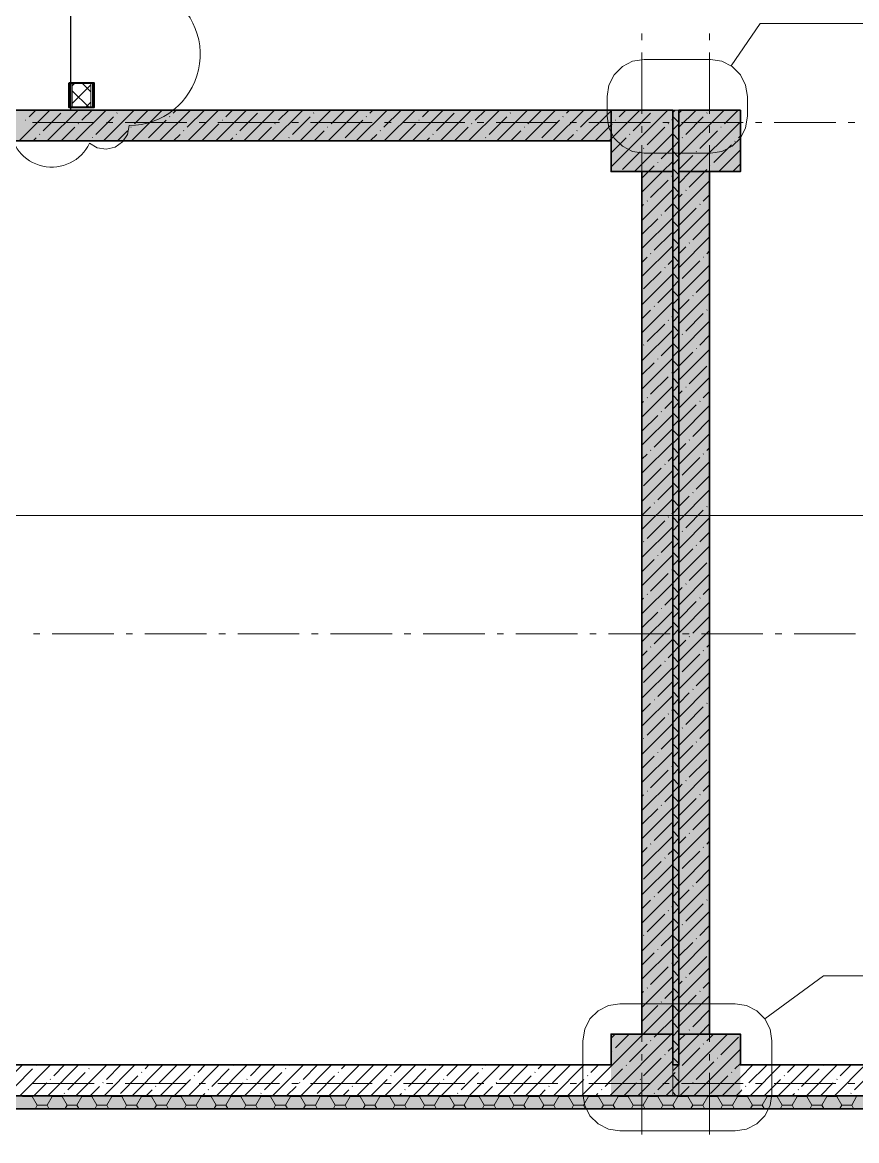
# Model space of a CAD drawing. Header units: millimetres. Extents: x -81576 to 1046824, y -248937 to 691537.
# Drawn here: x 139755 to 146529, y 651577 to 660653 of the extents above; entities that cross this region are included whole.
import ezdxf

# ---------------------------------------------------------------- set-up
doc = ezdxf.new("R2010")
doc.units = ezdxf.units.MM
doc.layers.add('0) расчет', color=172, linetype='Continuous', lineweight=30)
doc.layers.add('PDF _Геометрия', color=7, linetype='Continuous', true_color=0x1d1d1d)
doc.layers.add('PDF _Сплошная заливка', color=7, linetype='Continuous', true_color=0xffffff)

msp = doc.modelspace()

# ---------------------------------------------------------------- hatches: boundary and pattern name
at = {"layer": '0) расчет', "transparency": 33554559}
for points in [[(140148.5, 659961.1), (140148.5, 660161.1), (140136, 660161.1), (140136, 659961.1)], [(140336, 659961.1), (140336, 660161.1), (140323.5, 660161.1), (140323.5, 659961.1)]]:
    msp.add_hatch(color=1, dxfattribs=at).paths.add_polyline_path(points)
at = {"layer": 'PDF _Сплошная заливка', "true_color": 0x636466, "transparency": 33554559}
for points in [[(144536, 659691.1), (144536, 659941.1), (139036, 659941.1), (139036, 659691.1)], [(144536, 659441.1), (145036, 659441.1), (145036, 659941.1), (144536, 659941.1)], [(145036, 651941.1), (145086, 651941.1), (145086, 659941.1), (145036, 659941.1)], [(145086, 659441.1), (145586, 659441.1), (145586, 659941.1), (145086, 659941.1)], [(145036, 652441.1), (145036, 659441.1), (144786, 659441.1), (144786, 652441.1)], [(145336, 652441.1), (145336, 659441.1), (145086, 659441.1), (145086, 652441.1)], [(144536, 651941.1), (145036, 651941.1), (145036, 652441.1), (144536, 652441.1)], [(145086, 651941.1), (145586, 651941.1), (145586, 652441.1), (145086, 652441.1)], [(162404, 651839.1), (162404, 651939.1), (97386, 651939.1), (97388, 651839.1)]]:
    msp.add_hatch(color=251, dxfattribs=at).paths.add_polyline_path(points)

# ---------------------------------------------------------------- linework, layer by layer
at = {"layer": '0) расчет'}
msp.add_lwpolyline([(140148.5, 659941.1), (140148.5, 668246.9), (144780.9, 668246.9), (144786, 668246.9)], dxfattribs=at)
at = {"layer": '0) расчет', "color": 1, "lineweight": 9}
msp.add_lwpolyline([(139655.7, 659816.1, 0.801089), (140300.3, 659672), (140363.6, 659634.2), (140436.4, 659622.8), (140508.2, 659639.6), (140568.5, 659681.9), (140608.6, 659743.8), (140622.7, 659816.1, 0.801088), (140868.2, 660914.4)], format="xyb", dxfattribs=at)
at = {"layer": '0) расчет', "color": 1, "lineweight": 40}
msp.add_lwpolyline([(140136, 660161.1), (140336, 660161.1), (140336, 659961.1), (140136, 659961.1)], close=True, dxfattribs=at)
at = {"layer": '0) расчет', "color": 1, "lineweight": 9}
for points in [[(140148.5, 660161.1), (140148.5, 659961.1)], [(140185.4, 660161.1), (140161, 660136.7)], [(140161, 660161.1), (140161, 659961.1)], [(140311, 660145.3), (140161, 659995.3)], [(140161, 660096.9), (140296.8, 659961.1)], [(140238.2, 660161.1), (140311, 660088.3)], [(140311, 660161.1), (140311, 659961.1)], [(140323.5, 660161.1), (140323.5, 659961.1)], [(140311, 660003.9), (140268.2, 659961.1)], [(140321.2, 659941.1), (140238, 659857.8)], [(140180.9, 659800.8), (140071.2, 659691.1)], [(140211.8, 659831.7), (140209.4, 659829.3)], [(140325.9, 659717.6), (140323.5, 659715.3)]]:
    msp.add_lwpolyline(points, dxfattribs=at)
at = {"layer": 'PDF _Геометрия', "color": 7, "lineweight": 13}
for points in [[(174226, 637747.2), (174226, 639331.1), (171294, 639331.1), (171294, 639091.1), (171294, 638981.1), (170586, 638981.1), (170476, 638981.1), (170476, 639691.1), (170476, 639801.1), (174226, 639801.1), (174226, 651831.1), (162404, 651831.1), (97388, 651831.1), (97278, 651831.1), (97278, 669191.1)], [(97286, 669191.1), (97286, 651839.1), (162404, 651839.1), (174234, 651839.1), (174234, 651831.1), (174234, 639793.1), (174226, 639793.1), (170484, 639793.1), (170484, 638989.1), (171286, 638989.1), (171286, 639339.1), (171449.9, 639339.1), (174234, 639339.1), (174234, 639331.1), (174234, 637747.2)]]:
    msp.add_lwpolyline(points, dxfattribs=at)
at = {"layer": 'PDF _Геометрия', "color": 7, "lineweight": 9}
for points in [[(97386, 669191.1), (97386, 651939.1), (162404, 651939.1), (174336, 651939.1), (174336, 651941.1), (174334, 651941.1), (174334, 651831.1), (174334, 639691.1), (174336, 639691.1), (174336, 639693.1), (174226, 639693.1), (170584, 639693.1), (170584, 639089.1), (171186, 639089.1), (171186, 639439.1), (171449.9, 639439.1), (174336, 639439.1), (174336, 639339.1), (174334, 639339.1)], [(97388, 663940.8), (97388, 651941.1), (162404, 651941.1), (174336, 651941.1), (174336, 651839.1), (174336, 651831.1), (174336, 639691.1), (174234, 639691.1), (174234, 639693.1)], [(144786, 660562), (144786, 660509.1)], [(145336, 660562), (145336, 660509.1)], [(144786, 660409.1), (144786, 659909.1)], [(145336, 660409.1), (145336, 659909.1)], [(141090.3, 659841.1), (140590.3, 659841.1)], [(141243.2, 659841.1), (141190.3, 659841.1)], [(141843.2, 659841.1), (141343.2, 659841.1)], [(141996.2, 659841.1), (141943.2, 659841.1)], [(142596.2, 659841.1), (142096.2, 659841.1)], [(142749.1, 659841.1), (142696.2, 659841.1)], [(143349.1, 659841.1), (142849.1, 659841.1)], [(143502, 659841.1), (143449.1, 659841.1)], [(144102, 659841.1), (143602, 659841.1)], [(144254.9, 659841.1), (144202, 659841.1)], [(144854.9, 659841.1), (144354.9, 659841.1)], [(144786, 659809.1), (144786, 659756.2)], [(145007.8, 659841.1), (144954.9, 659841.1)], [(145607.8, 659841.1), (145107.8, 659841.1)], [(145336, 659809.1), (145336, 659756.2)], [(145760.7, 659841.1), (145707.8, 659841.1)], [(146360.7, 659841.1), (145860.7, 659841.1)], [(146513.7, 659841.1), (146460.7, 659841.1)], [(144786, 659656.2), (144786, 659156.2)], [(145336, 659656.2), (145336, 659156.2)], [(144786, 659056.2), (144786, 659003.3)], [(145336, 659056.2), (145336, 659003.3)], [(144786, 658903.3), (144786, 658403.3)], [(145336, 658903.3), (145336, 658403.3)], [(144786, 658303.3), (144786, 658250.3)], [(145336, 658303.3), (145336, 658250.3)], [(144786, 658150.3), (144786, 657650.3)], [(145336, 658150.3), (145336, 657650.3)], [(144786, 657550.3), (144786, 657497.4)], [(145336, 657550.3), (145336, 657497.4)], [(144786, 657397.4), (144786, 656897.4)], [(145336, 657397.4), (145336, 656897.4)], [(144786, 656797.4), (144786, 656744.5)], [(145336, 656797.4), (145336, 656744.5)], [(144786, 656644.5), (144786, 656144.5)], [(145336, 656644.5), (145336, 656144.5)], [(144786, 656044.5), (144786, 655991.6)], [(145336, 656044.5), (145336, 655991.6)], [(144786, 655891.6), (144786, 655391.6)], [(145336, 655891.6), (145336, 655391.6)], [(139898, 655691.1), (139845.1, 655691.1)], [(140498, 655691.1), (139998, 655691.1)], [(140650.9, 655691.1), (140598, 655691.1)], [(141250.9, 655691.1), (140750.9, 655691.1)], [(141403.8, 655691.1), (141350.9, 655691.1)], [(142003.8, 655691.1), (141503.8, 655691.1)], [(142156.7, 655691.1), (142103.8, 655691.1)], [(142756.7, 655691.1), (142256.7, 655691.1)], [(142909.6, 655691.1), (142856.7, 655691.1)], [(143509.6, 655691.1), (143009.6, 655691.1)], [(143662.6, 655691.1), (143609.6, 655691.1)], [(144262.6, 655691.1), (143762.6, 655691.1)], [(144415.5, 655691.1), (144362.6, 655691.1)], [(145015.5, 655691.1), (144515.5, 655691.1)], [(145168.4, 655691.1), (145115.5, 655691.1)], [(145768.4, 655691.1), (145268.4, 655691.1)], [(145921.3, 655691.1), (145868.4, 655691.1)], [(146521.3, 655691.1), (146021.3, 655691.1)], [(144786, 655291.6), (144786, 655238.7)], [(145336, 655291.6), (145336, 655238.7)], [(144786, 655138.7), (144786, 654638.7)], [(145336, 655138.7), (145336, 654638.7)], [(144786, 654538.7), (144786, 654485.8)], [(145336, 654538.7), (145336, 654485.8)], [(144786, 654385.8), (144786, 653885.8)], [(145336, 654385.8), (145336, 653885.8)], [(144786, 653785.8), (144786, 653732.8)], [(145336, 653785.8), (145336, 653732.8)], [(144786, 653632.8), (144786, 653132.8)], [(145336, 653632.8), (145336, 653132.8)], [(144786, 653032.8), (144786, 652979.9)], [(145336, 653032.8), (145336, 652979.9)], [(144786, 652879.9), (144786, 652379.9)], [(145336, 652879.9), (145336, 652379.9)], [(144786, 652279.9), (144786, 652227)], [(145336, 652279.9), (145336, 652227)], [(144786, 652127), (144786, 651627)], [(145336, 652127), (145336, 651627)], [(140337.4, 652041.1), (139837.4, 652041.1)], [(140490.3, 652041.1), (140437.4, 652041.1)], [(141090.3, 652041.1), (140590.3, 652041.1)], [(141243.2, 652041.1), (141190.3, 652041.1)], [(141843.2, 652041.1), (141343.2, 652041.1)], [(141996.2, 652041.1), (141943.2, 652041.1)], [(142596.2, 652041.1), (142096.2, 652041.1)], [(142749.1, 652041.1), (142696.2, 652041.1)], [(143349.1, 652041.1), (142849.1, 652041.1)], [(143502, 652041.1), (143449.1, 652041.1)], [(144102, 652041.1), (143602, 652041.1)], [(144254.9, 652041.1), (144202, 652041.1)], [(144854.9, 652041.1), (144354.9, 652041.1)], [(145007.8, 652041.1), (144954.9, 652041.1)], [(145607.8, 652041.1), (145107.8, 652041.1)], [(145760.7, 652041.1), (145707.8, 652041.1)], [(146360.7, 652041.1), (145860.7, 652041.1)], [(146513.7, 652041.1), (146460.7, 652041.1)]]:
    msp.add_lwpolyline(points, dxfattribs=at)
at = {"layer": 'PDF _Геометрия', "color": 174, "lineweight": 9, "true_color": 0x0000a0}
for points in [[(145511.7, 660298.9), (145746.4, 660643.2), (146328.3, 660643.2)], [(145783.8, 652565.7), (146259.1, 652914.7), (147051.6, 652914.7)]]:
    msp.add_lwpolyline(points, dxfattribs=at)
at = {"layer": 'PDF _Геометрия', "color": 174, "lineweight": 20, "true_color": 0x0000a0}
msp.add_lwpolyline([(146328.3, 660643.3), (147128.3, 660643.3)], dxfattribs=at)
at = {"layer": 'PDF _Геометрия', "color": 7, "lineweight": 9}
for points in [[(145642.7, 660051), (145628, 660143.7), (145585.4, 660227.4), (145519, 660293.7), (145435.4, 660336.4), (145342.7, 660351), (144803.5, 660351), (144710.8, 660336.4), (144627.2, 660293.7), (144560.8, 660227.4), (144518.2, 660143.7), (144503.5, 660051), (144503.5, 659890.5), (144518.2, 659797.8), (144560.8, 659714.1), (144627.2, 659647.8), (144710.8, 659605.2), (144803.5, 659590.5), (145342.7, 659590.5), (145435.4, 659605.2), (145519, 659647.8), (145585.4, 659714.1), (145628, 659797.8), (145642.7, 659890.5)], [(145842, 652388.1), (145827.3, 652480.8), (145784.7, 652564.4), (145718.3, 652630.8), (145634.7, 652673.4), (145542, 652688.1), (144607, 652688.1), (144514.3, 652673.4), (144430.6, 652630.8), (144364.3, 652564.4), (144321.7, 652480.8), (144307, 652388.1), (144307, 651955.4), (144321.7, 651862.7), (144364.3, 651779.1), (144430.6, 651712.7), (144514.3, 651670.1), (144607, 651655.4), (145542, 651655.4), (145634.7, 651670.1), (145718.3, 651712.7), (145784.7, 651779.1), (145827.3, 651862.7), (145842, 651955.4)]]:
    msp.add_lwpolyline(points, close=True, dxfattribs=at)
at = {"layer": 'PDF _Геометрия', "color": 7, "lineweight": 35}
for points in [[(139036, 659691.1), (139036, 659941.1), (144536, 659941.1), (144536, 659691.1)], [(145036, 659941.1), (145036, 659441.1), (144536, 659441.1), (144536, 659941.1)], [(145586, 659941.1), (145586, 659441.1), (145086, 659441.1), (145086, 659941.1)], [(144786, 659441.1), (145036, 659441.1), (145036, 652441.1), (144786, 652441.1)], [(145086, 659441.1), (145336, 659441.1), (145336, 652441.1), (145086, 652441.1)]]:
    msp.add_lwpolyline(points, close=True, dxfattribs=at)
at = {"layer": 'PDF _Геометрия', "lineweight": 9}
for points in [[(139979.1, 659941.1), (139729.1, 659691.1)], [(139865, 659941.1), (139810.3, 659886.3)], [(140891.5, 659941.1), (140641.5, 659691.1)], [(140777.4, 659941.1), (140665.6, 659829.3)], [(141119.6, 659941.1), (140869.6, 659691.1)], [(141005.5, 659941.1), (140979.3, 659914.8)], [(141233.6, 659941.1), (141093.3, 659800.8)], [(141347.7, 659941.1), (141097.7, 659691.1)], [(141575.8, 659941.1), (141325.8, 659691.1)], [(141461.7, 659941.1), (141407, 659886.3)], [(141663.6, 659914.8), (141521, 659772.3)], [(141803.9, 659941.1), (141553.9, 659691.1)], [(142032, 659941.1), (141782, 659691.1)], [(141917.9, 659941.1), (141834.6, 659857.8)], [(142260.1, 659941.1), (142010.1, 659691.1)], [(142122.1, 659917.2), (142119.8, 659914.8)], [(142488.2, 659941.1), (142238.2, 659691.1)], [(142374.1, 659941.1), (142262.3, 659829.3)], [(142716.3, 659941.1), (142466.3, 659691.1)], [(142602.2, 659941.1), (142576, 659914.8)], [(142830.3, 659941.1), (142690, 659800.8)], [(142944.4, 659941.1), (142694.4, 659691.1)], [(143172.5, 659941.1), (142922.5, 659691.1)], [(143058.4, 659941.1), (143003.6, 659886.3)], [(143260.3, 659914.8), (143117.7, 659772.3)], [(143400.6, 659941.1), (143150.6, 659691.1)], [(143628.7, 659941.1), (143378.7, 659691.1)], [(143514.6, 659941.1), (143431.3, 659857.8)], [(143856.8, 659941.1), (143606.8, 659691.1)], [(143718.8, 659917.2), (143716.5, 659914.8)], [(144084.9, 659941.1), (143834.9, 659691.1)], [(143970.8, 659941.1), (143859, 659829.3)], [(144313, 659941.1), (144063, 659691.1)], [(144198.9, 659941.1), (144172.7, 659914.8)], [(144427, 659941.1), (144286.7, 659800.8)], [(144541.1, 659941.1), (144536, 659936), (144291.1, 659691.1)], [(144769.2, 659941.1), (144536, 659707.9), (144519.2, 659691.1)], [(144997.3, 659941.1), (144536, 659479.8)], [(144655.1, 659941.1), (144600.3, 659886.3)], [(144856.9, 659914.8), (144714.4, 659772.3)], [(145056.5, 659941.1), (145036, 659920.6)], [(145225.4, 659941.1), (145086, 659801.7)], [(145453.5, 659941.1), (145086, 659573.6)], [(145111.3, 659941.1), (145086, 659915.8)], [(145315.5, 659917.2), (145313.1, 659914.8)], [(145567.5, 659941.1), (145455.7, 659829.3)], [(139784.1, 659860.2), (139781.8, 659857.8)], [(140922.2, 659857.8), (140779.7, 659715.3)], [(140953.1, 659888.7), (140950.8, 659886.3)], [(141349.9, 659829.3), (141211.7, 659691.1)], [(141380.8, 659860.2), (141378.4, 659857.8)], [(141777.6, 659800.8), (141667.9, 659691.1)], [(141808.5, 659831.7), (141806.1, 659829.3)], [(142091.3, 659886.3), (141948.7, 659743.8)], [(142236.2, 659803.2), (142233.8, 659800.8)], [(142518.9, 659857.8), (142376.4, 659715.3)], [(142549.8, 659888.7), (142547.4, 659886.3)], [(142946.6, 659829.3), (142808.4, 659691.1)], [(142977.5, 659860.2), (142975.1, 659857.8)], [(143374.3, 659800.8), (143264.6, 659691.1)], [(143405.2, 659831.7), (143402.8, 659829.3)], [(143687.9, 659886.3), (143545.4, 659743.8)], [(143832.9, 659803.2), (143830.5, 659800.8)], [(144115.6, 659857.8), (143973.1, 659715.3)], [(144146.5, 659888.7), (144144.1, 659886.3)], [(144543.3, 659829.3), (144536, 659822), (144405.1, 659691.1)], [(144574.2, 659860.2), (144571.8, 659857.8)], [(144971, 659800.8), (144828.4, 659658.2)], [(145001.9, 659831.7), (144999.5, 659829.3)], [(145036, 659865.8), (145028, 659857.8)], [(145036, 659888.8), (145086, 659838.8)], [(145086, 659829.2), (145036, 659779.2)], [(145586, 659845.5), (145181.6, 659441.1), (145086, 659345.5)], [(145284.6, 659886.3), (145142.1, 659743.8)], [(145429.6, 659803.2), (145427.2, 659800.8)], [(141036.3, 659743.8), (140983.6, 659691.1)], [(141067.2, 659774.6), (141064.8, 659772.3)], [(141464, 659715.3), (141439.8, 659691.1)], [(141494.9, 659746.1), (141492.5, 659743.8)], [(141922.5, 659717.6), (141920.2, 659715.3)], [(142205.3, 659772.3), (142124.1, 659691.1)], [(142633, 659743.8), (142580.3, 659691.1)], [(142663.9, 659774.6), (142661.5, 659772.3)], [(143060.7, 659715.3), (143036.5, 659691.1)], [(143091.6, 659746.1), (143089.2, 659743.8)], [(143519.2, 659717.6), (143516.9, 659715.3)], [(143802, 659772.3), (143720.8, 659691.1)], [(144229.7, 659743.8), (144177, 659691.1)], [(144260.6, 659774.6), (144258.2, 659772.3)], [(144657.4, 659715.3), (144536, 659593.9)], [(144688.2, 659746.1), (144685.9, 659743.8)], [(145036, 659751.7), (144725.4, 659441.1)], [(145036, 659747.4), (145086, 659697.4)], [(145115.9, 659717.6), (145113.6, 659715.3)], [(145398.7, 659772.3), (145256.1, 659629.7)], [(145586, 659731.5), (145569.8, 659715.3)], [(144802.3, 659632.1), (144799.9, 659629.7)], [(145036, 659637.7), (144942.5, 659544.2)], [(145086, 659687.7), (145036, 659637.7)], [(145512.7, 659658.2), (145370.2, 659515.7)], [(145543.6, 659689.1), (145541.2, 659686.7)], [(144771.4, 659601.2), (144628.8, 659458.6)], [(145036, 659606), (145086, 659556)], [(145086, 659546.3), (145036, 659496.3)], [(145199.1, 659572.7), (145086, 659459.6)], [(145230, 659603.6), (145227.6, 659601.2)], [(145586, 659617.4), (145409.7, 659441.1)], [(145036, 659523.6), (144953.5, 659441.1), (144786, 659273.6)], [(144885.5, 659487.2), (144839.4, 659441.1), (144786, 659387.7)], [(144916.3, 659518), (144914, 659515.7)], [(145036, 659464.6), (145086, 659414.6)], [(145313.1, 659458.6), (145295.6, 659441.1), (145170.6, 659316.1)], [(145344, 659489.5), (145341.7, 659487.2)], [(145586, 659503.4), (145523.7, 659441.1)], [(144999.5, 659373.1), (144856.9, 659230.5)], [(145030.4, 659404), (145028, 659401.6)], [(145086, 659404.9), (145036, 659354.9)], [(145336, 659367.5), (145086, 659117.5)], [(145036, 659295.5), (144786, 659045.5)], [(145036, 659323.1), (145086, 659273.1)], [(145086, 659263.5), (145036, 659213.5)], [(145113.6, 659259.1), (145086, 659231.5)], [(145144.4, 659289.9), (145142.1, 659287.6)], [(144799.9, 659173.5), (144786, 659159.6)], [(144830.8, 659204.4), (144828.4, 659202)], [(145036, 659181.5), (144971, 659116.5)], [(145036, 659181.7), (145086, 659131.7)], [(145258.5, 659175.9), (145256.1, 659173.5)], [(145336, 659253.4), (145284.6, 659202)], [(144944.9, 659090.3), (144942.5, 659088)], [(145086, 659122), (145036, 659072)], [(145227.6, 659145), (145086, 659003.4)], [(145336, 659139.4), (145086, 658889.4)], [(145036, 659067.4), (144786, 658817.5)], [(144914, 659059.5), (144786, 658931.5)], [(145036, 659040.3), (145086, 658990.3)], [(145336, 659025.3), (145199.1, 658888.4)], [(145028, 658945.4), (144885.5, 658802.9)], [(145086, 658980.6), (145036, 658930.6)], [(145036, 658898.9), (145086, 658848.9)], [(145336, 658911.3), (145086, 658661.3)], [(145036, 658839.4), (144786, 658589.4)], [(145086, 658839.2), (145036, 658789.2)], [(145142.1, 658831.4), (145086, 658775.3)], [(145173, 658862.3), (145170.6, 658859.9)], [(144828.4, 658745.8), (144786, 658703.4)], [(144859.3, 658776.7), (144856.9, 658774.3)], [(145036, 658725.3), (144999.5, 658688.8)], [(145036, 658757.4), (145086, 658707.4)], [(145256.1, 658717.3), (145113.6, 658574.8)], [(145287, 658748.2), (145284.6, 658745.8)], [(145336, 658797.2), (145313.1, 658774.3)], [(144942.5, 658631.8), (144799.9, 658489.2)], [(144973.4, 658662.7), (144971, 658660.3)], [(145086, 658697.8), (145036, 658647.8)], [(145336, 658683.2), (145086, 658433.2)], [(145036, 658611.3), (144786, 658361.3)], [(145036, 658616), (145086, 658566)], [(145086, 658556.4), (145036, 658506.4)], [(145087.4, 658548.6), (145086, 658547.2)], [(145336, 658569.1), (145227.6, 658460.7)], [(145036, 658497.2), (144914, 658375.2)], [(145036, 658474.6), (145086, 658424.6)], [(145336, 658455.1), (145086, 658205.1)], [(145036, 658383.2), (144786, 658133.2)], [(144887.8, 658349), (144885.5, 658346.7)], [(145086, 658414.9), (145036, 658364.9)], [(145170.6, 658403.7), (145086, 658319.1)], [(145201.5, 658434.6), (145199.1, 658432.2)], [(144856.9, 658318.1), (144786, 658247.2)], [(145036, 658269.1), (145028, 658261.1)], [(145036, 658333.2), (145086, 658283.2)], [(145086, 658273.5), (145036, 658223.5)], [(145284.6, 658289.6), (145142.1, 658147.1)], [(145315.5, 658320.5), (145313.1, 658318.1)], [(144971, 658204.1), (144828.4, 658061.5)], [(145001.9, 658235), (144999.5, 658232.6)], [(145036, 658191.8), (145086, 658141.8)], [(145336, 658227), (145086, 657977)], [(145036, 658155.1), (144786, 657905.1)], [(145086, 658132.1), (145036, 658082.1)], [(145115.9, 658120.9), (145113.6, 658118.6)], [(145336, 658112.9), (145256.1, 658033)], [(144802.3, 658035.4), (144799.9, 658033)], [(145036, 658041), (144942.5, 657947.5)], [(145036, 658050.3), (145086, 658000.3)], [(145086, 657990.7), (145036, 657940.7)], [(145336, 657998.9), (145086, 657748.9)], [(145230, 658006.9), (145227.6, 658004.5)], [(145036, 657927), (144786, 657677)], [(144916.3, 657921.3), (144914, 657919)], [(145036, 657908.9), (145086, 657858.9)], [(145199.1, 657976), (145086, 657862.9)], [(144885.5, 657890.5), (144786, 657791)], [(145030.4, 657807.3), (145028, 657804.9)], [(145086, 657849.3), (145036, 657799.3)], [(145313.1, 657861.9), (145170.6, 657719.4)], [(144999.5, 657776.4), (144856.9, 657633.9)], [(145036, 657767.5), (145086, 657717.5)], [(145336, 657770.8), (145086, 657520.8)], [(145036, 657698.9), (144786, 657448.9)], [(145086, 657707.8), (145036, 657657.8)], [(145036, 657626.1), (145086, 657576.1)], [(145113.6, 657662.4), (145086, 657634.8)], [(145144.4, 657693.2), (145142.1, 657690.9)], [(145336, 657656.7), (145284.6, 657605.3)], [(144799.9, 657576.8), (144786, 657562.9)], [(144830.8, 657607.7), (144828.4, 657605.3)], [(145036, 657584.8), (144971, 657519.8)], [(145086, 657566.4), (145036, 657516.4)], [(145227.6, 657548.3), (145086, 657406.7)], [(145336, 657542.7), (145086, 657292.7)], [(145258.5, 657579.2), (145256.1, 657576.8)], [(145036, 657470.8), (144786, 657220.8)], [(144914, 657462.8), (144786, 657334.8)], [(144944.9, 657493.7), (144942.5, 657491.3)], [(145036, 657484.7), (145086, 657434.7)], [(145086, 657425), (145036, 657375)], [(145336, 657428.6), (145199.1, 657291.7)], [(145028, 657348.7), (144885.5, 657206.2)], [(145036, 657343.2), (145086, 657293.2)], [(145086, 657283.6), (145036, 657233.6)], [(145336, 657314.6), (145086, 657064.6)], [(145173, 657265.6), (145170.6, 657263.2)], [(145036, 657242.7), (144786, 656992.7)], [(144859.3, 657180), (144856.9, 657177.7)], [(145036, 657201.8), (145086, 657151.8)], [(145142.1, 657234.7), (145086, 657178.6)], [(145336, 657200.5), (145313.1, 657177.7)], [(144828.4, 657149.1), (144786, 657106.7)], [(145036, 657128.6), (144999.5, 657092.1)], [(145086, 657142.1), (145036, 657092.1)], [(145336, 657086.5), (145086, 656836.5)], [(145256.1, 657120.6), (145113.6, 656978.1)], [(145287, 657151.5), (145284.6, 657149.1)], [(145036, 657014.6), (144786, 656764.6)], [(144942.5, 657035.1), (144799.9, 656892.5)], [(144973.4, 657066), (144971, 657063.6)], [(145036, 657060.4), (145086, 657010.4)], [(145086, 657000.7), (145036, 656950.7)], [(145036, 656900.5), (144914, 656778.5)], [(145036, 656919), (145086, 656869)], [(145087.4, 656951.9), (145086, 656950.5)], [(145336, 656972.4), (145227.6, 656864)], [(145086, 656859.3), (145036, 656809.3)], [(145336, 656858.4), (145086, 656608.4)], [(145170.6, 656807), (145086, 656722.4)], [(145201.5, 656837.9), (145199.1, 656835.5)], [(145036, 656786.5), (144786, 656536.5)], [(144856.9, 656721.5), (144786, 656650.5)], [(144887.8, 656752.3), (144885.5, 656750)], [(145036, 656777.5), (145086, 656727.5)], [(145086, 656717.9), (145036, 656667.9)], [(145315.5, 656723.8), (145313.1, 656721.5)], [(145001.9, 656638.3), (144999.5, 656635.9)], [(145036, 656672.4), (145028, 656664.4)], [(145036, 656636.1), (145086, 656586.1)], [(145336, 656630.3), (145086, 656380.3)], [(145284.6, 656692.9), (145142.1, 656550.4)], [(145036, 656558.4), (144786, 656308.4)], [(144971, 656607.4), (144828.4, 656464.8)], [(145086, 656576.5), (145036, 656526.5)], [(145036, 656444.3), (144942.5, 656350.8)], [(145036, 656494.7), (145086, 656444.7)], [(145115.9, 656524.2), (145113.6, 656521.9)], [(145336, 656516.2), (145256.1, 656436.3)], [(144802.3, 656438.7), (144799.9, 656436.3)], [(145086, 656435), (145036, 656385)], [(145036, 656353.3), (145086, 656303.3)], [(145336, 656402.2), (145086, 656152.2)], [(145199.1, 656379.3), (145086, 656266.2)], [(145230, 656410.2), (145227.6, 656407.8)], [(145036, 656330.3), (144786, 656080.3)], [(144885.5, 656293.8), (144786, 656194.3)], [(144916.3, 656324.7), (144914, 656322.3)], [(145086, 656293.6), (145036, 656243.6)], [(145313.1, 656265.3), (145170.6, 656122.7)], [(144999.5, 656179.7), (144856.9, 656037.2)], [(145030.4, 656210.6), (145028, 656208.2)], [(145036, 656211.9), (145086, 656161.9)], [(145336, 656174.1), (145086, 655924.1)], [(145036, 656102.2), (144786, 655852.2)], [(145086, 656152.2), (145036, 656102.2)], [(145144.4, 656096.6), (145142.1, 656094.2)], [(144830.8, 656011), (144828.4, 656008.6)], [(145036, 656070.4), (145086, 656020.4)], [(145086, 656010.8), (145036, 655960.8)], [(145113.6, 656065.7), (145086, 656038.1)], [(145336, 656060), (145284.6, 656008.6)], [(144799.9, 655980.1), (144786, 655966.2)], [(145036, 655988.1), (144971, 655923.1)], [(145036, 655929), (145086, 655879)], [(145227.6, 655951.6), (145086, 655810)], [(145336, 655946), (145086, 655696)], [(145258.5, 655982.5), (145256.1, 655980.1)], [(145036, 655874.1), (144786, 655624.1)], [(144914, 655866.1), (144786, 655738.1)], [(144944.9, 655897), (144942.5, 655894.6)], [(145086, 655869.4), (145036, 655819.4)], [(145336, 655831.9), (145199.1, 655695)], [(145028, 655752), (144885.5, 655609.5)], [(145036, 655787.6), (145086, 655737.6)], [(145086, 655727.9), (145036, 655677.9)], [(145336, 655717.9), (145086, 655467.9)], [(145036, 655646), (144786, 655396)], [(145036, 655646.2), (145086, 655596.2)], [(145142.1, 655638), (145086, 655581.9)], [(145173, 655668.9), (145170.6, 655666.5)], [(144828.4, 655552.5), (144786, 655510)], [(144859.3, 655583.3), (144856.9, 655581)], [(145086, 655586.5), (145036, 655536.5)], [(145287, 655554.8), (145284.6, 655552.5)], [(145336, 655603.8), (145313.1, 655581)], [(144973.4, 655469.3), (144971, 655466.9)], [(145036, 655531.9), (144999.5, 655495.4)], [(145036, 655504.8), (145086, 655454.8)], [(145086, 655445.1), (145036, 655395.1)], [(145336, 655489.8), (145086, 655239.8)], [(145256.1, 655523.9), (145113.6, 655381.4)], [(145036, 655417.9), (144786, 655167.9)], [(144942.5, 655438.4), (144799.9, 655295.8)], [(145036, 655363.3), (145086, 655313.3)], [(145087.4, 655355.2), (145086, 655353.8)], [(145336, 655375.7), (145227.6, 655267.3)], [(145036, 655303.8), (144914, 655181.8)], [(145086, 655303.7), (145036, 655253.7)], [(145036, 655189.8), (144786, 654939.8)], [(145036, 655221.9), (145086, 655171.9)], [(145336, 655261.7), (145086, 655011.7)], [(145170.6, 655210.3), (145086, 655125.7)], [(145201.5, 655241.2), (145199.1, 655238.8)], [(144856.9, 655124.8), (144786, 655053.8)], [(144887.8, 655155.6), (144885.5, 655153.3)], [(145086, 655162.2), (145036, 655112.2)], [(145284.6, 655096.3), (145142.1, 654953.7)], [(145315.5, 655127.1), (145313.1, 655124.8)], [(144971, 655010.7), (144828.4, 654868.2)], [(145001.9, 655041.6), (144999.5, 655039.2)], [(145036, 655075.7), (145028, 655067.7)], [(145036, 655080.5), (145086, 655030.5)], [(145086, 655020.8), (145036, 654970.8)], [(145336, 655033.6), (145086, 654783.6)], [(145036, 654961.7), (144786, 654711.7)], [(145036, 654939.1), (145086, 654889.1)], [(145115.9, 654927.5), (145113.6, 654925.2)], [(145336, 654919.5), (145256.1, 654839.6)], [(144802.3, 654842), (144799.9, 654839.6)], [(145036, 654847.6), (144942.5, 654754.1)], [(145086, 654879.4), (145036, 654829.4)], [(145230, 654813.5), (145227.6, 654811.1)], [(145036, 654733.6), (144786, 654483.6)], [(144916.3, 654728), (144914, 654725.6)], [(145036, 654797.6), (145086, 654747.6)], [(145086, 654738), (145036, 654688)], [(145336, 654805.5), (145086, 654555.5)], [(145199.1, 654782.6), (145086, 654669.5)], [(144885.5, 654697.1), (144786, 654597.6)], [(145036, 654656.2), (145086, 654606.2)], [(145313.1, 654668.6), (145170.6, 654526)], [(144999.5, 654583), (144856.9, 654440.5)], [(145030.4, 654613.9), (145028, 654611.5)], [(145086, 654596.6), (145036, 654546.6)], [(145336, 654577.4), (145086, 654327.4)], [(145036, 654505.5), (144786, 654255.5)], [(145036, 654514.8), (145086, 654464.8)], [(145086, 654455.1), (145036, 654405.1)], [(145113.6, 654469), (145086, 654441.4)], [(145144.4, 654499.9), (145142.1, 654497.5)], [(145336, 654463.3), (145284.6, 654412)], [(144799.9, 654383.4), (144786, 654369.5)], [(144830.8, 654414.3), (144828.4, 654412)], [(145036, 654391.4), (144971, 654326.4)], [(145036, 654373.4), (145086, 654323.4)], [(145227.6, 654354.9), (145086, 654213.3)], [(145258.5, 654385.8), (145256.1, 654383.4)], [(145036, 654277.4), (144786, 654027.4)], [(144914, 654269.4), (144786, 654141.4)], [(144944.9, 654300.3), (144942.5, 654297.9)], [(145086, 654313.7), (145036, 654263.7)], [(145336, 654349.3), (145086, 654099.3)], [(145036, 654232), (145086, 654182)], [(145336, 654235.2), (145199.1, 654098.3)], [(145028, 654155.3), (144885.5, 654012.8)], [(145086, 654172.3), (145036, 654122.3)], [(145036, 654090.5), (145086, 654040.5)], [(145336, 654121.2), (145086, 653871.2)], [(145036, 654049.3), (144786, 653799.3)], [(145086, 654030.9), (145036, 653980.9)], [(145142.1, 654041.3), (145086, 653985.2)], [(145173, 654072.2), (145170.6, 654069.8)], [(145336, 654007.1), (145313.1, 653984.3)], [(144828.4, 653955.8), (144786, 653913.3)], [(144859.3, 653986.6), (144856.9, 653984.3)], [(145036, 653935.2), (144999.5, 653898.7)], [(145036, 653949.1), (145086, 653899.1)], [(145256.1, 653927.2), (145113.6, 653784.7)], [(145287, 653958.1), (145284.6, 653955.8)], [(145036, 653821.2), (144786, 653571.2)], [(144942.5, 653841.7), (144799.9, 653699.1)], [(144973.4, 653872.6), (144971, 653870.2)], [(145086, 653889.5), (145036, 653839.5)], [(145336, 653893.1), (145086, 653643.1)], [(145036, 653807.7), (145086, 653757.7)], [(145086, 653748), (145036, 653698)], [(145087.4, 653758.5), (145086, 653757.1)], [(145336, 653779), (145227.6, 653670.6)], [(145036, 653707.1), (144914, 653585.1)], [(145036, 653666.3), (145086, 653616.3)], [(145336, 653665), (145086, 653415)], [(145201.5, 653644.5), (145199.1, 653642.1)], [(145036, 653593.1), (144786, 653343.1)], [(144887.8, 653559), (144885.5, 653556.6)], [(145086, 653606.6), (145036, 653556.6)], [(145170.6, 653613.6), (145086, 653529)], [(144856.9, 653528.1), (144786, 653457.1)], [(145036, 653479), (145028, 653471)], [(145036, 653524.9), (145086, 653474.9)], [(145086, 653465.2), (145036, 653415.2)], [(145284.6, 653499.6), (145142.1, 653357)], [(145315.5, 653530.4), (145313.1, 653528.1)], [(145036, 653365), (144786, 653115)], [(144971, 653414), (144828.4, 653271.5)], [(145001.9, 653444.9), (144999.5, 653442.5)], [(145036, 653383.4), (145086, 653333.4)], [(145336, 653436.9), (145086, 653186.9)], [(145086, 653323.8), (145036, 653273.8)], [(145115.9, 653330.9), (145113.6, 653328.5)], [(145336, 653322.8), (145256.1, 653243)], [(144802.3, 653245.3), (144799.9, 653243)], [(145036, 653250.9), (144942.5, 653157.4)], [(145036, 653242), (145086, 653192)], [(145086, 653182.3), (145036, 653132.3)], [(145336, 653208.8), (145086, 652958.8)], [(145199.1, 653185.9), (145086, 653072.8)], [(145230, 653216.8), (145227.6, 653214.4)], [(145036, 653136.9), (144786, 652886.9)], [(144885.5, 653100.4), (144786, 653000.9)], [(144916.3, 653131.3), (144914, 653128.9)], [(145036, 653100.6), (145086, 653050.6)], [(145030.4, 653017.2), (145028, 653014.9)], [(145086, 653040.9), (145036, 652990.9)], [(145313.1, 653071.9), (145170.6, 652929.3)], [(145036, 652908.8), (144786, 652658.8)], [(144999.5, 652986.3), (144856.9, 652843.8)], [(145036, 652959.2), (145086, 652909.2)], [(145336, 652980.7), (145086, 652730.7)], [(145144.4, 652903.2), (145142.1, 652900.8)], [(144830.8, 652817.6), (144828.4, 652815.3)], [(145086, 652899.5), (145036, 652849.5)], [(145036, 652817.7), (145086, 652767.7)], [(145113.6, 652872.3), (145086, 652844.7)], [(145336, 652866.6), (145284.6, 652815.3)], [(144799.9, 652786.8), (144786, 652772.8)], [(145036, 652794.7), (144971, 652729.7)], [(145086, 652758.1), (145036, 652708.1)], [(145227.6, 652758.2), (145086, 652616.6)], [(145336, 652752.6), (145086, 652502.6)], [(145258.5, 652789.1), (145256.1, 652786.8)], [(145036, 652680.7), (144796.4, 652441.1), (144536, 652180.7), (144296.4, 651941.1)], [(144914, 652672.7), (144786, 652544.7)], [(144944.9, 652703.6), (144942.5, 652701.2)], [(145036, 652676.3), (145086, 652626.3)], [(145336, 652638.5), (145199.1, 652501.6)], [(145028, 652558.7), (144910.5, 652441.1), (144885.5, 652416.1)], [(145086, 652616.7), (145036, 652566.7)], [(145036, 652452.6), (145024.5, 652441.1), (144536, 651952.6), (144524.5, 651941.1)], [(145036, 652534.9), (145086, 652484.9)], [(145086, 652475.2), (145036, 652425.2)], [(145336, 652524.5), (145252.6, 652441.1), (145086, 652274.5)], [(145173, 652475.5), (145170.6, 652473.1)], [(144568.3, 652441.1), (144536, 652408.8)], [(144682.4, 652441.1), (144571.8, 652330.6)], [(144828.4, 652359.1), (144685.9, 652216.5)], [(144859.3, 652390), (144856.9, 652387.6)], [(145480.7, 652441.1), (145086, 652046.4), (145036, 651996.4), (144980.7, 651941.1)], [(145036, 652393.5), (145086, 652343.5)], [(145142.1, 652444.6), (145138.6, 652441.1), (145086, 652388.5)], [(145287, 652361.4), (145284.6, 652359.1)], [(145366.7, 652441.1), (145313.1, 652387.6)], [(145569.8, 652416.1), (145427.2, 652273.5)], [(144545.7, 652304.4), (144543.3, 652302)], [(144973.4, 652275.9), (144971, 652273.5)], [(145036, 652338.5), (144999.5, 652302)], [(145086, 652333.8), (145036, 652283.8)], [(145256.1, 652330.6), (145113.6, 652188)], [(145586, 652318.3), (145208.8, 651941.1)], [(139756.3, 652191.1), (139506.3, 651941.1)], [(139984.4, 652191.1), (139734.4, 651941.1)], [(139869.7, 652190.4), (139867.3, 652188)], [(140212.5, 652191.1), (139962.5, 651941.1)], [(140098.5, 652191.1), (140009.9, 652102.5)], [(140440.6, 652191.1), (140190.6, 651941.1)], [(140326.6, 652191.1), (140323.5, 652188)], [(140668.7, 652191.1), (140418.7, 651941.1)], [(140554.7, 652191.1), (140437.5, 652073.9)], [(140896.8, 652191.1), (140646.8, 651941.1)], [(140782.8, 652191.1), (140751.2, 652159.5)], [(141007.8, 652188), (140865.2, 652045.4)], [(141124.9, 652191.1), (140874.9, 651941.1)], [(141353, 652191.1), (141103, 651941.1)], [(141239, 652191.1), (141178.9, 652131)], [(141581.1, 652191.1), (141331.1, 651941.1)], [(141466.4, 652190.4), (141464, 652188)], [(141809.2, 652191.1), (141559.2, 651941.1)], [(141695.2, 652191.1), (141606.5, 652102.5)], [(142037.3, 652191.1), (141787.3, 651941.1)], [(141923.3, 652191.1), (141920.2, 652188)], [(142265.4, 652191.1), (142015.4, 651941.1)], [(142151.4, 652191.1), (142034.2, 652073.9)], [(142493.5, 652191.1), (142243.5, 651941.1)], [(142379.5, 652191.1), (142347.9, 652159.5)], [(142604.5, 652188), (142461.9, 652045.4)], [(142721.6, 652191.1), (142471.6, 651941.1)], [(142949.7, 652191.1), (142699.7, 651941.1)], [(142835.7, 652191.1), (142775.5, 652131)], [(143177.8, 652191.1), (142927.8, 651941.1)], [(143063, 652190.4), (143060.7, 652188)], [(143405.9, 652191.1), (143155.9, 651941.1)], [(143291.9, 652191.1), (143203.2, 652102.5)], [(143634, 652191.1), (143384, 651941.1)], [(143520, 652191.1), (143516.9, 652188)], [(143862.1, 652191.1), (143612.1, 651941.1)], [(143748.1, 652191.1), (143630.9, 652073.9)], [(144090.2, 652191.1), (143840.2, 651941.1)], [(143976.2, 652191.1), (143944.6, 652159.5)], [(144201.2, 652188), (144058.6, 652045.4)], [(144318.3, 652191.1), (144068.3, 651941.1)], [(144432.4, 652191.1), (144372.2, 652131)], [(144659.7, 652190.4), (144657.4, 652188)], [(145036, 652224.5), (144752.6, 651941.1)], [(144942.5, 652245), (144799.9, 652102.5)], [(145036, 652252.1), (145086, 652202.1)], [(145086, 652192.4), (145036, 652142.4)], [(145370.2, 652216.5), (145227.6, 652073.9)], [(145401.1, 652247.4), (145398.7, 652245)], [(145686.9, 652191.1), (145586, 652090.2), (145436.9, 651941.1)], [(145586, 652204.2), (145541.2, 652159.5)], [(145797.9, 652188), (145655.3, 652045.4)], [(145915, 652191.1), (145665, 651941.1)], [(146143.1, 652191.1), (145893.1, 651941.1)], [(146029.1, 652191.1), (145968.9, 652131)], [(146371.2, 652191.1), (146121.2, 651941.1)], [(146256.4, 652190.4), (146254.1, 652188)], [(146599.3, 652191.1), (146349.3, 651941.1)], [(146485.3, 652191.1), (146396.6, 652102.5)], [(139838.8, 652159.5), (139696.2, 652016.9)], [(140266.5, 652131), (140123.9, 651988.4)], [(140297.3, 652161.9), (140295, 652159.5)], [(140694.1, 652102.5), (140551.6, 651959.9)], [(140725, 652133.3), (140722.7, 652131)], [(141152.7, 652104.8), (141150.3, 652102.5)], [(141435.5, 652159.5), (141292.9, 652016.9)], [(141863.2, 652131), (141720.6, 651988.4)], [(141894, 652161.9), (141891.7, 652159.5)], [(142290.8, 652102.5), (142148.3, 651959.9)], [(142321.7, 652133.3), (142319.4, 652131)], [(142749.4, 652104.8), (142747, 652102.5)], [(143032.2, 652159.5), (142889.6, 652016.9)], [(143459.8, 652131), (143317.3, 651988.4)], [(143490.7, 652161.9), (143488.4, 652159.5)], [(143887.5, 652102.5), (143745, 651959.9)], [(143918.4, 652133.3), (143916, 652131)], [(144346.1, 652104.8), (144343.7, 652102.5)], [(144628.8, 652159.5), (144536, 652066.6), (144486.3, 652016.9)], [(145056.5, 652131), (145036, 652110.4), (144914, 651988.4)], [(145036, 652110.6), (145086, 652060.6)], [(145087.4, 652161.9), (145086, 652160.4), (145085, 652159.5)], [(145484.2, 652102.5), (145341.7, 651959.9)], [(145515.1, 652133.3), (145512.7, 652131)], [(145942.8, 652104.8), (145940.4, 652102.5)], [(146225.5, 652159.5), (146083, 652016.9)], [(146653.2, 652131), (146510.7, 651988.4)], [(139952.8, 652045.4), (139848.5, 651941.1)], [(139983.7, 652076.3), (139981.3, 652073.9)], [(140380.5, 652016.9), (140304.7, 651941.1)], [(140411.4, 652047.8), (140409, 652045.4)], [(140839.1, 652019.3), (140836.7, 652016.9)], [(141121.8, 652073.9), (140989, 651941.1)], [(141549.5, 652045.4), (141445.2, 651941.1)], [(141580.4, 652076.3), (141578, 652073.9)], [(141977.2, 652016.9), (141901.4, 651941.1)], [(142008.1, 652047.8), (142005.7, 652045.4)], [(142435.8, 652019.3), (142433.4, 652016.9)], [(142718.5, 652073.9), (142585.7, 651941.1)], [(143146.2, 652045.4), (143041.9, 651941.1)], [(143177.1, 652076.3), (143174.7, 652073.9)], [(143573.9, 652016.9), (143498.1, 651941.1)], [(143604.8, 652047.8), (143602.4, 652045.4)], [(144032.5, 652019.3), (144030.1, 652016.9)], [(144315.2, 652073.9), (144182.4, 651941.1)], [(144742.9, 652045.4), (144638.6, 651941.1)], [(144773.8, 652076.3), (144771.4, 652073.9)], [(145086, 652051), (145036, 652001)], [(145170.6, 652016.9), (145094.8, 651941.1)], [(145201.5, 652047.8), (145199.1, 652045.4)], [(145629.2, 652019.3), (145626.8, 652016.9)], [(145911.9, 652073.9), (145779.1, 651941.1)], [(146339.6, 652045.4), (146235.3, 651941.1)], [(146370.5, 652076.3), (146368.1, 652073.9)], [(139835.9, 651934.1), (139755.3, 651934.1)], [(139838.8, 651939.1), (139835.9, 651934.1)], [(139835.9, 651934.1), (139876.2, 651864.3)], [(139997.2, 651934.1), (139956.9, 651864.3)], [(139994.3, 651939.1), (139997.2, 651934.1)], [(140077.9, 651934.1), (139997.2, 651934.1)], [(140077.8, 651934.1), (140118.2, 651864.3)], [(140080.7, 651939.1), (140077.9, 651934.1)], [(140097.8, 651962.3), (140095.4, 651959.9)], [(140239.1, 651934.1), (140198.8, 651864.3)], [(140236.3, 651939.1), (140239.1, 651934.1)], [(140319.8, 651934.1), (140239.1, 651934.1)], [(140322.7, 651939.1), (140319.8, 651934.1)], [(140319.8, 651934.1), (140360.1, 651864.3)], [(140481.1, 651934.1), (140440.8, 651864.3)], [(140478.2, 651939.1), (140481.1, 651934.1)], [(140561.7, 651934.1), (140481.1, 651934.1)], [(140564.6, 651939.1), (140561.7, 651934.1)], [(140561.7, 651934.1), (140602, 651864.3)], [(140723, 651934.1), (140682.7, 651864.3)], [(140720.1, 651939.1), (140723, 651934.1)], [(140803.7, 651934.1), (140723, 651934.1)], [(140808.2, 651988.4), (140760.9, 651941.1)], [(140806.5, 651939.1), (140803.7, 651934.1)], [(140803.7, 651934.1), (140844, 651864.3)], [(140965, 651934.1), (140924.6, 651864.3)], [(140962.1, 651939.1), (140964.9, 651934.1)], [(141045.6, 651934.1), (140965, 651934.1)], [(141048.5, 651939.1), (141045.6, 651934.1)], [(141045.6, 651934.1), (141085.9, 651864.3)], [(141206.9, 651934.1), (141166.6, 651864.3)], [(141204, 651939.1), (141206.9, 651934.1)], [(141287.5, 651934.1), (141206.9, 651934.1)], [(141235.9, 651959.9), (141217.1, 651941.1)], [(141266.8, 651990.8), (141264.4, 651988.4)], [(141290.4, 651939.1), (141287.5, 651934.1)], [(141287.5, 651934.1), (141327.8, 651864.3)], [(141448.8, 651934.1), (141408.5, 651864.3)], [(141445.9, 651939.1), (141448.8, 651934.1)], [(141529.5, 651934.1), (141448.8, 651934.1)], [(141532.3, 651939.1), (141529.5, 651934.1)], [(141529.5, 651934.1), (141569.8, 651864.3)], [(141690.8, 651934.1), (141650.4, 651864.3)], [(141687.9, 651939.1), (141690.7, 651934.1)], [(141771.4, 651934.1), (141690.8, 651934.1)], [(141694.4, 651962.3), (141692.1, 651959.9)], [(141774.3, 651939.1), (141771.4, 651934.1)], [(141771.4, 651934.1), (141811.7, 651864.3)], [(141932.7, 651934.1), (141892.4, 651864.3)], [(141929.8, 651939.1), (141932.7, 651934.1)], [(142013.3, 651934.1), (141932.7, 651934.1)], [(142016.2, 651939.1), (142013.3, 651934.1)], [(142013.3, 651934.1), (142053.6, 651864.3)], [(142174.6, 651934.1), (142134.3, 651864.3)], [(142171.8, 651939.1), (142174.6, 651934.1)], [(142255.3, 651934.1), (142174.6, 651934.1)], [(142258.1, 651939.1), (142255.3, 651934.1)], [(142255.3, 651934.1), (142295.6, 651864.3)], [(142404.9, 651988.4), (142357.6, 651941.1)], [(142416.6, 651934.1), (142376.2, 651864.3)], [(142413.7, 651939.1), (142416.6, 651934.1)], [(142497.2, 651934.1), (142416.6, 651934.1)], [(142500.1, 651939.1), (142497.2, 651934.1)], [(142497.2, 651934.1), (142537.5, 651864.3)], [(142658.5, 651934.1), (142618.2, 651864.3)], [(142655.6, 651939.1), (142658.5, 651934.1)], [(142739.1, 651934.1), (142658.5, 651934.1)], [(142742, 651939.1), (142739.1, 651934.1)], [(142739.1, 651934.1), (142779.5, 651864.3)], [(142832.6, 651959.9), (142813.8, 651941.1)], [(142900.4, 651934.1), (142860.1, 651864.3)], [(142863.5, 651990.8), (142861.1, 651988.4)], [(142897.6, 651939.1), (142900.4, 651934.1)], [(142981.1, 651934.1), (142900.4, 651934.1)], [(142983.9, 651939.1), (142981.1, 651934.1)], [(142981.1, 651934.1), (143021.4, 651864.3)], [(143142.4, 651934.1), (143102, 651864.3)], [(143139.5, 651939.1), (143142.4, 651934.1)], [(143223, 651934.1), (143142.4, 651934.1)], [(143225.9, 651939.1), (143223, 651934.1)], [(143223, 651934.1), (143263.3, 651864.3)], [(143291.1, 651962.3), (143288.8, 651959.9)], [(143384.3, 651934.1), (143344, 651864.3)], [(143381.4, 651939.1), (143384.3, 651934.1)], [(143464.9, 651934.1), (143384.3, 651934.1)], [(143467.8, 651939.1), (143464.9, 651934.1)], [(143464.9, 651934.1), (143505.3, 651864.3)], [(143626.2, 651934.1), (143585.9, 651864.3)], [(143623.4, 651939.1), (143626.2, 651934.1)], [(143706.9, 651934.1), (143626.2, 651934.1)], [(143709.7, 651939.1), (143706.9, 651934.1)], [(143706.9, 651934.1), (143747.2, 651864.3)], [(143868.2, 651934.1), (143827.9, 651864.3)], [(143865.3, 651939.1), (143868.2, 651934.1)], [(143948.8, 651934.1), (143868.2, 651934.1)], [(143951.7, 651939.1), (143948.8, 651934.1)], [(143948.8, 651934.1), (143989.1, 651864.3)], [(144001.6, 651988.4), (143954.3, 651941.1)], [(144110.1, 651934.1), (144069.8, 651864.3)], [(144107.2, 651939.1), (144110.1, 651934.1)], [(144190.8, 651934.1), (144110.1, 651934.1)], [(144190.7, 651934.1), (144231.1, 651864.3)], [(144193.6, 651939.1), (144190.8, 651934.1)], [(144352, 651934.1), (144311.7, 651864.3)], [(144349.2, 651939.1), (144352, 651934.1)], [(144432.7, 651934.1), (144352, 651934.1)], [(144429.3, 651959.9), (144410.5, 651941.1)], [(144435.5, 651939.1), (144432.7, 651934.1)], [(144432.7, 651934.1), (144473, 651864.3)], [(144460.1, 651990.8), (144457.8, 651988.4)], [(144594, 651934.1), (144553.7, 651864.3)], [(144591.1, 651939.1), (144594, 651934.1)], [(144674.6, 651934.1), (144594, 651934.1)], [(144677.5, 651939.1), (144674.6, 651934.1)], [(144674.6, 651934.1), (144714.9, 651864.3)], [(144835.9, 651934.1), (144795.6, 651864.3)], [(144833, 651939.1), (144835.9, 651934.1)], [(144916.6, 651934.1), (144835.9, 651934.1)], [(144887.8, 651962.3), (144885.5, 651959.9)], [(144916.5, 651934.1), (144956.9, 651864.3)], [(144919.4, 651939.1), (144916.6, 651934.1)], [(145036, 651969.2), (145064.1, 651941.1)], [(145077.8, 651934.1), (145037.5, 651864.3)], [(145075, 651939.1), (145077.8, 651934.1)], [(145158.5, 651934.1), (145077.9, 651934.1)], [(145161.4, 651939.1), (145158.5, 651934.1)], [(145158.5, 651934.1), (145198.8, 651864.3)], [(145319.8, 651934.1), (145279.5, 651864.3)], [(145316.9, 651939.1), (145319.8, 651934.1)], [(145400.4, 651934.1), (145319.8, 651934.1)], [(145403.3, 651939.1), (145400.4, 651934.1)], [(145400.4, 651934.1), (145440.7, 651864.3)], [(145561.7, 651934.1), (145521.4, 651864.3)], [(145598.3, 651988.4), (145586, 651976.1), (145551, 651941.1)], [(145558.8, 651939.1), (145561.7, 651934.1)], [(145642.4, 651934.1), (145561.7, 651934.1)], [(145645.2, 651939.1), (145642.4, 651934.1)], [(145642.4, 651934.1), (145682.7, 651864.3)], [(145803.7, 651934.1), (145763.3, 651864.3)], [(145800.8, 651939.1), (145803.6, 651934.1)], [(145884.3, 651934.1), (145803.7, 651934.1)], [(145887.2, 651939.1), (145884.3, 651934.1)], [(145884.3, 651934.1), (145924.6, 651864.3)], [(146045.6, 651934.1), (146005.3, 651864.3)], [(146026, 651959.9), (146007.2, 651941.1)], [(146042.7, 651939.1), (146045.6, 651934.1)], [(146126.2, 651934.1), (146045.6, 651934.1)], [(146056.8, 651990.8), (146054.5, 651988.4)], [(146129.1, 651939.1), (146126.2, 651934.1)], [(146126.2, 651934.1), (146166.5, 651864.3)], [(146287.5, 651934.1), (146247.2, 651864.3)], [(146284.6, 651939.1), (146287.5, 651934.1)], [(146368.2, 651934.1), (146287.5, 651934.1)], [(146371, 651939.1), (146368.2, 651934.1)], [(146368.2, 651934.1), (146408.5, 651864.3)], [(146484.5, 651962.3), (146482.2, 651959.9)], [(146529.5, 651934.1), (146489.1, 651864.3)], [(146526.6, 651939.1), (146529.4, 651934.1)], [(139876.2, 651864.3), (139861.7, 651839.1)], [(139956.9, 651864.3), (139876.2, 651864.3)], [(139956.9, 651864.3), (139971.4, 651839.1)], [(140118.2, 651864.3), (140103.6, 651839.1)], [(140198.8, 651864.3), (140118.2, 651864.3)], [(140198.8, 651864.3), (140213.4, 651839.1)], [(140360.1, 651864.3), (140345.6, 651839.1)], [(140440.8, 651864.3), (140360.1, 651864.3)], [(140440.7, 651864.3), (140455.3, 651839.1)], [(140602, 651864.3), (140587.5, 651839.1)], [(140682.7, 651864.3), (140602.1, 651864.3)], [(140682.7, 651864.3), (140697.2, 651839.1)], [(140844, 651864.3), (140829.4, 651839.1)], [(140924.6, 651864.3), (140844, 651864.3)], [(140924.6, 651864.3), (140939.2, 651839.1)], [(141085.9, 651864.3), (141071.4, 651839.1)], [(141166.6, 651864.3), (141085.9, 651864.3)], [(141166.6, 651864.3), (141181.1, 651839.1)], [(141327.9, 651864.3), (141313.3, 651839.1)], [(141408.5, 651864.3), (141327.9, 651864.3)], [(141408.5, 651864.3), (141423, 651839.1)], [(141569.8, 651864.3), (141555.2, 651839.1)], [(141650.4, 651864.3), (141569.8, 651864.3)], [(141650.4, 651864.3), (141665, 651839.1)], [(141811.7, 651864.3), (141797.2, 651839.1)], [(141892.4, 651864.3), (141811.7, 651864.3)], [(141892.4, 651864.3), (141906.9, 651839.1)], [(142053.7, 651864.3), (142039.1, 651839.1)], [(142134.3, 651864.3), (142053.7, 651864.3)], [(142134.3, 651864.3), (142148.8, 651839.1)], [(142295.6, 651864.3), (142281, 651839.1)], [(142376.2, 651864.3), (142295.6, 651864.3)], [(142376.2, 651864.3), (142390.8, 651839.1)], [(142537.5, 651864.3), (142523, 651839.1)], [(142618.2, 651864.3), (142537.5, 651864.3)], [(142618.2, 651864.3), (142632.7, 651839.1)], [(142779.5, 651864.3), (142764.9, 651839.1)], [(142860.1, 651864.3), (142779.5, 651864.3)], [(142860.1, 651864.3), (142874.6, 651839.1)], [(143021.4, 651864.3), (143006.8, 651839.1)], [(143102, 651864.3), (143021.4, 651864.3)], [(143102, 651864.3), (143116.6, 651839.1)], [(143263.3, 651864.3), (143248.8, 651839.1)], [(143344, 651864.3), (143263.3, 651864.3)], [(143344, 651864.3), (143358.5, 651839.1)], [(143505.3, 651864.3), (143490.7, 651839.1)], [(143585.9, 651864.3), (143505.3, 651864.3)], [(143585.9, 651864.3), (143600.5, 651839.1)], [(143747.2, 651864.3), (143732.7, 651839.1)], [(143827.9, 651864.3), (143747.2, 651864.3)], [(143827.8, 651864.3), (143842.4, 651839.1)], [(143989.1, 651864.3), (143974.6, 651839.1)], [(144069.8, 651864.3), (143989.1, 651864.3)], [(144069.8, 651864.3), (144084.3, 651839.1)], [(144231.1, 651864.3), (144216.5, 651839.1)], [(144311.7, 651864.3), (144231.1, 651864.3)], [(144311.7, 651864.3), (144326.3, 651839.1)], [(144473, 651864.3), (144458.5, 651839.1)], [(144553.7, 651864.3), (144473, 651864.3)], [(144553.6, 651864.3), (144568.2, 651839.1)], [(144714.9, 651864.3), (144700.4, 651839.1)], [(144795.6, 651864.3), (144714.9, 651864.3)], [(144795.6, 651864.3), (144810.1, 651839.1)], [(144956.9, 651864.3), (144942.3, 651839.1)], [(145037.5, 651864.3), (144956.9, 651864.3)], [(145037.5, 651864.3), (145052.1, 651839.1)], [(145198.8, 651864.3), (145184.3, 651839.1)], [(145279.5, 651864.3), (145198.8, 651864.3)], [(145279.4, 651864.3), (145294, 651839.1)], [(145440.8, 651864.3), (145426.2, 651839.1)], [(145521.4, 651864.3), (145440.8, 651864.3)], [(145521.4, 651864.3), (145535.9, 651839.1)], [(145682.7, 651864.3), (145668.1, 651839.1)], [(145763.3, 651864.3), (145682.7, 651864.3)], [(145763.3, 651864.3), (145777.9, 651839.1)], [(145924.6, 651864.3), (145910.1, 651839.1)], [(146005.3, 651864.3), (145924.6, 651864.3)], [(146005.3, 651864.3), (146019.8, 651839.1)], [(146166.6, 651864.3), (146152, 651839.1)], [(146247.2, 651864.3), (146166.6, 651864.3)], [(146247.2, 651864.3), (146261.7, 651839.1)], [(146408.5, 651864.3), (146393.9, 651839.1)], [(146489.1, 651864.3), (146408.5, 651864.3)], [(146489.1, 651864.3), (146503.7, 651839.1)]]:
    msp.add_lwpolyline(points, dxfattribs=at)
at = {"layer": 'PDF _Геометрия', "color": 1, "lineweight": 9}
for points in [[(140066.9, 659914.8), (139924.3, 659772.3)], [(140207.2, 659941.1), (139957.2, 659691.1)], [(140435.3, 659941.1), (140185.3, 659691.1)], [(140663.4, 659941.1), (140413.4, 659691.1)], [(140525.4, 659917.2), (140523.1, 659914.8)], [(140337.4, 659841.1), (139837.4, 659841.1)], [(140494.6, 659886.3), (140352, 659743.8)], [(140490.3, 659841.1), (140437.4, 659841.1)], [(140639.5, 659803.2), (140637.1, 659800.8)], [(139867.3, 659715.3), (139843.1, 659691.1)], [(139898.2, 659746.1), (139895.8, 659743.8)], [(140608.6, 659772.3), (140527.4, 659691.1)]]:
    msp.add_lwpolyline(points, dxfattribs=at)
at = {"layer": 'PDF _Геометрия', "color": 7, "lineweight": 13}
msp.add_lwpolyline([(145036, 659941.1), (145086, 659941.1), (145086, 651941.1), (145036, 651941.1)], close=True, dxfattribs=at)
at = {"layer": 'PDF _Геометрия', "color": 8, "lineweight": 9, "true_color": 0x808080}
msp.add_lwpolyline([(94160.8, 656649.4), (204084, 656649.4)], dxfattribs=at)
at = {"layer": 'PDF _Геометрия', "color": 7, "lineweight": 35}
for points in [[(123536, 652191.1), (144536, 652191.1), (144536, 652441.1), (145036, 652441.1), (145036, 652191.1), (145086, 652191.1), (145086, 652441.1), (145586, 652441.1), (145586, 652191.1), (159926, 652191.1), (159926, 655801.1), (160176, 655801.1), (160176, 652191.1), (162661, 652191.1), (163086, 652191.1)], [(162661, 651941.1), (145586, 651941.1), (145086, 651941.1), (145036, 651941.1), (144536, 651941.1), (113386, 651941.1), (113386, 652191.1), (123336, 652191.1)]]:
    msp.add_lwpolyline(points, dxfattribs=at)

doc.saveas('drawing.dxf')
